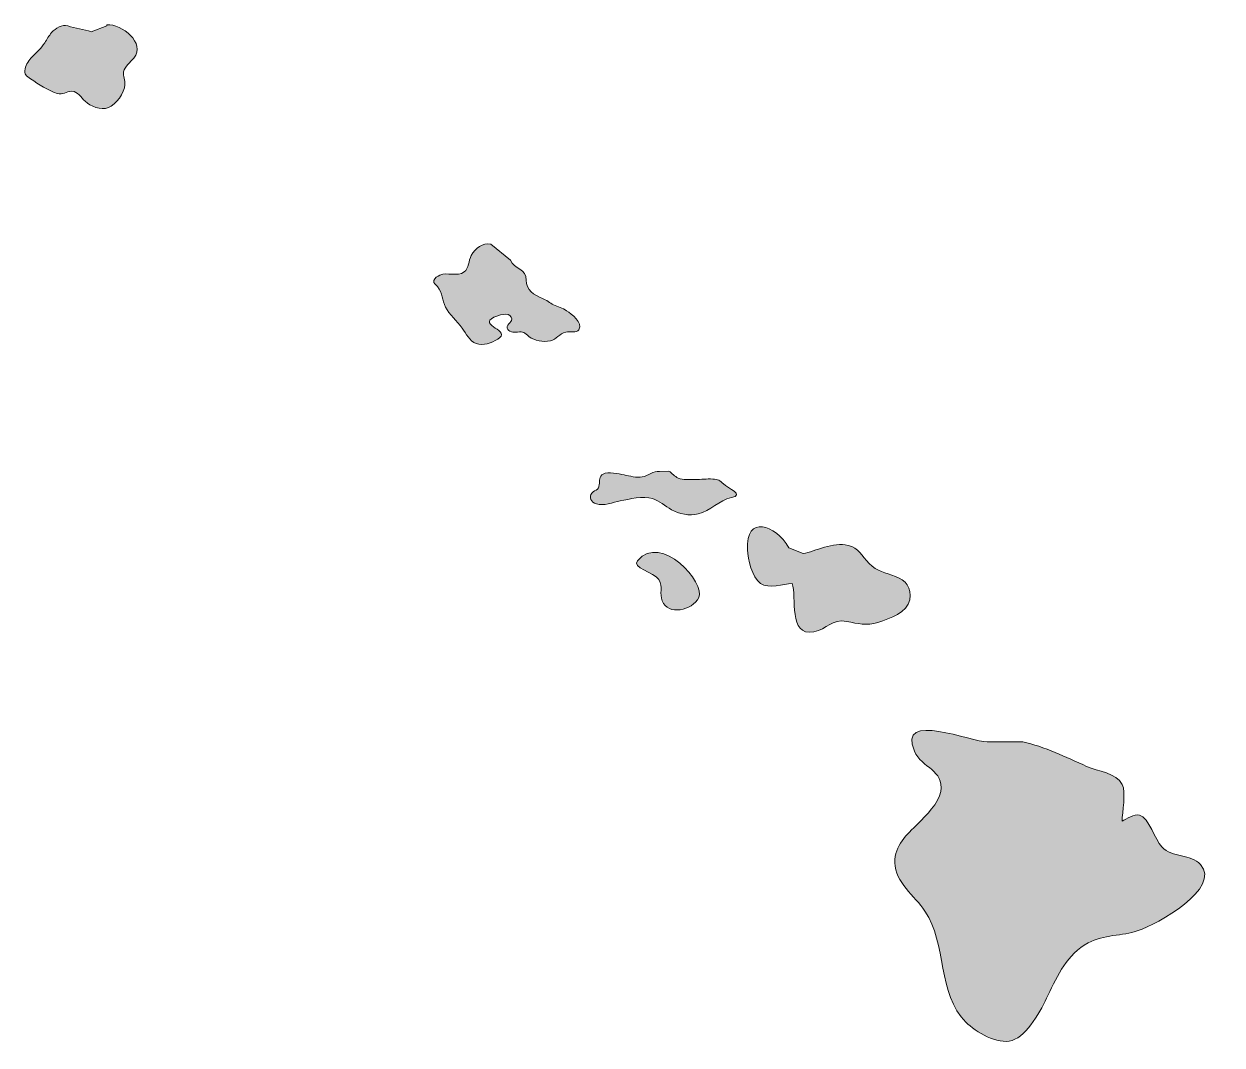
# Model space of a CAD drawing. Header units: inches. Extents: x 0 to 103, y 0 to 88.
import ezdxf

# ---------------------------------------------------------------- set-up
doc = ezdxf.new("R2010")
doc.units = ezdxf.units.IN
doc.header["$MEASUREMENT"] = 0
doc.layers.add('Layer 1', color=7, linetype='Continuous')

msp = doc.modelspace()

# ---------------------------------------------------------------- hatches: boundary and pattern name
at = {"layer": 'Layer 1', "true_color": 0x30b6ba}
h = msp.add_hatch(color=135, dxfattribs=at)
h.dxf.hatch_style = 2
edge = h.paths.add_edge_path()
edge.add_spline(control_points=[(7.06, 87.52), (7.05, 87.48), (7.06, 87.44), (7.05, 87.41), (7.05, 87.41), (5.71, 86.91), (5.71, 86.91), (5.09, 87.14), (4.34, 87.19), (3.7, 87.41), (3.19, 87.58), (2.66, 87.22), (2.31, 86.84), (2.07, 86.57), (1.91, 86.25), (1.71, 85.96), (1.41, 85.49), (1.02, 85.15), (0.64, 84.76), (0.34, 84.45), (0.12, 84.13), (0.03, 83.71), (-0.07, 83.23), (0.11, 83.1), (0.5, 82.85), (1.22, 82.39), (1.97, 81.87), (2.78, 81.6), (3.31, 81.43), (3.54, 81.8), (4.06, 81.79), (4.57, 81.77), (4.84, 81.25), (5.19, 80.94), (5.66, 80.5), (6.54, 80.13), (7.2, 80.38), (7.86, 80.64), (8.58, 81.67), (8.62, 82.35), (8.64, 82.72), (8.44, 83.1), (8.5, 83.46), (8.58, 83.89), (9.11, 84.33), (9.38, 84.65), (10.45, 85.95), (8.35, 87.58), (7.06, 87.52)], knot_values=[0, 0, 0, 0, 1, 1, 1, 2, 2, 2, 3, 3, 3, 4, 4, 4, 5, 5, 5, 6, 6, 6, 7, 7, 7, 8, 8, 8, 9, 9, 9, 10, 10, 10, 11, 11, 11, 12, 12, 12, 13, 13, 13, 14, 14, 14, 15, 15, 15, 16, 16, 16, 16], degree=3, periodic=1)
h = msp.add_hatch(color=135, dxfattribs=at)
h.dxf.hatch_style = 2
edge = h.paths.add_edge_path()
edge.add_spline(control_points=[(46.65, 62.9), (46.29, 63.14), (45.9, 63.23), (45.52, 63.41), (45.2, 63.56), (44.91, 63.82), (44.57, 63.96), (43.87, 64.24), (43.14, 64.68), (43.18, 65.54), (43.23, 66.5), (42.1, 66.49), (41.81, 67.26), (41.81, 67.26), (40.12, 68.63), (40.12, 68.63), (39.43, 68.79), (38.78, 68.27), (38.44, 67.64), (38.2, 67.2), (38.25, 66.56), (37.82, 66.24), (37.25, 65.81), (36.37, 66.24), (35.73, 65.96), (35.54, 65.88), (35.28, 65.72), (35.23, 65.5), (35.16, 65.21), (35.36, 65.19), (35.54, 64.97), (36, 64.43), (35.93, 63.79), (36.22, 63.21), (36.55, 62.54), (37.22, 62.02), (37.65, 61.41), (38, 60.91), (38.27, 60.31), (38.87, 60.07), (39.47, 59.83), (40.19, 60.15), (40.72, 60.45), (42.01, 61.18), (38.96, 61.65), (40.39, 62.33), (40.75, 62.49), (41.65, 62.84), (41.89, 62.33), (42.09, 61.92), (41.47, 61.78), (41.54, 61.41), (41.6, 61.03), (42.13, 61.03), (42.41, 61.06), (42.94, 61.11), (43, 61.01), (43.41, 60.68), (43.89, 60.3), (44.64, 60.17), (45.25, 60.31), (45.78, 60.43), (46.03, 60.95), (46.58, 61.06), (46.94, 61.13), (47.51, 60.94), (47.7, 61.26), (48.07, 61.89), (47.07, 62.62), (46.65, 62.9)], knot_values=[0, 0, 0, 0, 1, 1, 1, 2, 2, 2, 3, 3, 3, 4, 4, 4, 5, 5, 5, 6, 6, 6, 7, 7, 7, 8, 8, 8, 9, 9, 9, 10, 10, 10, 11, 11, 11, 12, 12, 12, 13, 13, 13, 14, 14, 14, 15, 15, 15, 16, 16, 16, 17, 17, 17, 18, 18, 18, 19, 19, 19, 20, 20, 20, 21, 21, 21, 22, 22, 22, 23, 23, 23, 23], degree=3, periodic=1)
h = msp.add_hatch(color=135, dxfattribs=at)
h.dxf.hatch_style = 2
edge = h.paths.add_edge_path()
edge.add_spline(control_points=[(60.15, 47.99), (59.85, 48.28), (59.7, 48.39), (59.23, 48.41), (58.72, 48.43), (58.22, 48.37), (57.71, 48.37), (57.27, 48.37), (56.66, 48.31), (56.26, 48.49), (55.97, 48.62), (55.73, 48.93), (55.45, 49.1), (55.45, 49.1), (54.65, 49.06), (54.65, 49.06), (54.13, 49.11), (53.67, 48.68), (53.17, 48.59), (52.64, 48.5), (52.11, 48.67), (51.6, 48.76), (51.13, 48.85), (50.24, 49.08), (49.8, 48.84), (49.41, 48.64), (49.52, 48.27), (49.45, 47.91), (49.4, 47.68), (49.5, 47.74), (49.3, 47.54), (49.16, 47.41), (48.97, 47.37), (48.84, 47.22), (48.53, 46.83), (48.75, 46.41), (49.22, 46.26), (49.83, 46.06), (50.66, 46.42), (51.25, 46.53), (52.07, 46.68), (53.23, 46.98), (54.04, 46.72), (54.61, 46.54), (55.16, 46.07), (55.68, 45.77), (56.31, 45.39), (57.24, 45.22), (57.97, 45.4), (59.05, 45.66), (59.79, 46.58), (60.84, 46.81), (62.01, 47.06), (60.54, 47.61), (60.15, 47.99)], knot_values=[0, 0, 0, 0, 1, 1, 1, 2, 2, 2, 3, 3, 3, 4, 4, 4, 5, 5, 5, 6, 6, 6, 7, 7, 7, 8, 8, 8, 9, 9, 9, 10, 10, 10, 11, 11, 11, 12, 12, 12, 13, 13, 13, 14, 14, 14, 15, 15, 15, 16, 16, 16, 17, 17, 17, 18, 18, 18, 18], degree=3, periodic=1)
h = msp.add_hatch(color=135, dxfattribs=at)
h.dxf.hatch_style = 2
edge = h.paths.add_edge_path()
edge.add_spline(control_points=[(76.19, 38.01), (76.41, 39.08), (75.84, 39.68), (74.96, 40.03), (74.1, 40.37), (73.41, 40.43), (72.69, 41.15), (72.05, 41.8), (71.81, 42.49), (70.89, 42.7), (69.59, 43.01), (68.05, 42.18), (67.01, 41.99), (67.01, 41.99), (65.79, 42.5), (65.79, 42.5), (64.63, 44.52), (62.05, 45.35), (62.22, 42.32), (62.26, 41.54), (62.62, 39.93), (63.34, 39.43), (64.11, 38.91), (65.27, 39.37), (66.08, 39.42), (66.49, 38.26), (65.69, 34.85), (67.93, 35.25), (69.12, 35.47), (69.45, 36.41), (70.78, 36.15), (71.77, 35.96), (72.44, 35.76), (73.46, 36.07), (74.56, 36.41), (75.96, 36.91), (76.19, 38.01)], knot_values=[0, 0, 0, 0, 1, 1, 1, 2, 2, 2, 3, 3, 3, 4, 4, 4, 5, 5, 5, 6, 6, 6, 7, 7, 7, 8, 8, 8, 9, 9, 9, 10, 10, 10, 11, 11, 11, 12, 12, 12, 12], degree=3, periodic=1)
h = msp.add_hatch(color=135, dxfattribs=at)
h.dxf.hatch_style = 2
edge = h.paths.add_edge_path()
edge.add_spline(control_points=[(52.76, 41.38), (52.24, 40.75), (54.15, 40.42), (54.58, 39.75), (54.98, 39.11), (54.62, 38.56), (54.88, 37.91), (55.39, 36.63), (57.47, 37.08), (58.04, 38.21), (58.65, 39.43), (54.8, 43.82), (52.76, 41.38)], knot_values=[0, 0, 0, 0, 1, 1, 1, 2, 2, 2, 3, 3, 3, 4, 4, 4, 4], degree=3, periodic=1)
h = msp.add_hatch(color=135, dxfattribs=at)
h.dxf.hatch_style = 2
edge = h.paths.add_edge_path()
edge.add_spline(control_points=[(101.22, 15.23), (100.4, 16.14), (98.81, 15.76), (97.89, 16.76), (97.33, 17.36), (96.8, 19.23), (95.98, 19.48), (95.55, 19.61), (94.85, 19.16), (94.48, 18.95), (94.5, 19.7), (94.82, 21.45), (94.5, 22.11), (94.01, 23.1), (92.38, 23.25), (91.43, 23.67), (89.63, 24.47), (87.8, 25.39), (85.92, 25.78), (85.92, 25.78), (82.87, 25.78), (82.87, 25.78), (81.65, 25.72), (75.06, 28.52), (76.6, 24.98), (77.23, 23.51), (79.19, 23.39), (78.86, 21.5), (78.69, 20.52), (77.59, 19.42), (76.9, 18.74), (75.93, 17.78), (74.89, 16.88), (74.91, 15.38), (74.93, 13.7), (76.62, 12.53), (77.51, 11.21), (79.41, 8.44), (78.56, 4.07), (81.04, 1.65), (81.89, 0.81), (83.74, -0.32), (85.01, 0.08), (86.31, 0.49), (87.53, 2.75), (88.1, 3.95), (88.93, 5.72), (89.75, 7.5), (91.55, 8.47), (92.93, 9.21), (94.46, 9.06), (95.86, 9.53), (97.5, 10.07), (103.09, 13.18), (101.22, 15.23)], knot_values=[0, 0, 0, 0, 1, 1, 1, 2, 2, 2, 3, 3, 3, 4, 4, 4, 5, 5, 5, 6, 6, 6, 7, 7, 7, 8, 8, 8, 9, 9, 9, 10, 10, 10, 11, 11, 11, 12, 12, 12, 13, 13, 13, 14, 14, 14, 15, 15, 15, 16, 16, 16, 17, 17, 17, 18, 18, 18, 18], degree=3, periodic=1)

# ---------------------------------------------------------------- linework, layer by layer
at = {"layer": 'Layer 1', "lineweight": 0}
for points, knots in [([(7.06, 87.52), (7.05, 87.48), (7.06, 87.44), (7.05, 87.41), (7.05, 87.41), (5.71, 86.91), (5.71, 86.91), (5.09, 87.14), (4.34, 87.19), (3.7, 87.41), (3.19, 87.58), (2.66, 87.22), (2.31, 86.84), (2.07, 86.57), (1.91, 86.25), (1.71, 85.96), (1.41, 85.49), (1.02, 85.15), (0.64, 84.76), (0.34, 84.45), (0.12, 84.13), (0.03, 83.71), (-0.07, 83.23), (0.11, 83.1), (0.5, 82.85), (1.22, 82.39), (1.97, 81.87), (2.78, 81.6), (3.31, 81.43), (3.54, 81.8), (4.06, 81.79), (4.57, 81.77), (4.84, 81.25), (5.19, 80.94), (5.66, 80.5), (6.54, 80.13), (7.2, 80.38), (7.86, 80.64), (8.58, 81.67), (8.62, 82.35), (8.64, 82.72), (8.44, 83.1), (8.5, 83.46), (8.58, 83.89), (9.11, 84.33), (9.38, 84.65), (10.45, 85.95), (8.35, 87.58), (7.06, 87.52)], [0, 0, 0, 0, 1, 1, 1, 2, 2, 2, 3, 3, 3, 4, 4, 4, 5, 5, 5, 6, 6, 6, 7, 7, 7, 8, 8, 8, 9, 9, 9, 10, 10, 10, 11, 11, 11, 12, 12, 12, 13, 13, 13, 14, 14, 14, 15, 15, 15, 16, 16, 16, 16]), ([(46.65, 62.9), (46.29, 63.14), (45.9, 63.23), (45.52, 63.41), (45.2, 63.56), (44.91, 63.82), (44.57, 63.96), (43.87, 64.24), (43.14, 64.68), (43.18, 65.54), (43.23, 66.5), (42.1, 66.49), (41.81, 67.26), (41.81, 67.26), (40.12, 68.63), (40.12, 68.63), (39.43, 68.79), (38.78, 68.27), (38.44, 67.64), (38.2, 67.2), (38.25, 66.56), (37.82, 66.24), (37.25, 65.81), (36.37, 66.24), (35.73, 65.96), (35.54, 65.88), (35.28, 65.72), (35.23, 65.5), (35.16, 65.21), (35.36, 65.19), (35.54, 64.97), (36, 64.43), (35.93, 63.79), (36.22, 63.21), (36.55, 62.54), (37.22, 62.02), (37.65, 61.41), (38, 60.91), (38.27, 60.31), (38.87, 60.07), (39.47, 59.83), (40.19, 60.15), (40.72, 60.45), (42.01, 61.18), (38.96, 61.65), (40.39, 62.33), (40.75, 62.49), (41.65, 62.84), (41.89, 62.33), (42.09, 61.92), (41.47, 61.78), (41.54, 61.41), (41.6, 61.03), (42.13, 61.03), (42.41, 61.06), (42.94, 61.11), (43, 61.01), (43.41, 60.68), (43.89, 60.3), (44.64, 60.17), (45.25, 60.31), (45.78, 60.43), (46.03, 60.95), (46.58, 61.06), (46.94, 61.13), (47.51, 60.94), (47.7, 61.26), (48.07, 61.89), (47.07, 62.62), (46.65, 62.9)], [0, 0, 0, 0, 1, 1, 1, 2, 2, 2, 3, 3, 3, 4, 4, 4, 5, 5, 5, 6, 6, 6, 7, 7, 7, 8, 8, 8, 9, 9, 9, 10, 10, 10, 11, 11, 11, 12, 12, 12, 13, 13, 13, 14, 14, 14, 15, 15, 15, 16, 16, 16, 17, 17, 17, 18, 18, 18, 19, 19, 19, 20, 20, 20, 21, 21, 21, 22, 22, 22, 23, 23, 23, 23]), ([(60.15, 47.99), (59.85, 48.28), (59.7, 48.39), (59.23, 48.41), (58.72, 48.43), (58.22, 48.37), (57.71, 48.37), (57.27, 48.37), (56.66, 48.31), (56.26, 48.49), (55.97, 48.62), (55.73, 48.93), (55.45, 49.1), (55.45, 49.1), (54.65, 49.06), (54.65, 49.06), (54.13, 49.11), (53.67, 48.68), (53.17, 48.59), (52.64, 48.5), (52.11, 48.67), (51.6, 48.76), (51.13, 48.85), (50.24, 49.08), (49.8, 48.84), (49.41, 48.64), (49.52, 48.27), (49.45, 47.91), (49.4, 47.68), (49.5, 47.74), (49.3, 47.54), (49.16, 47.41), (48.97, 47.37), (48.84, 47.22), (48.53, 46.83), (48.75, 46.41), (49.22, 46.26), (49.83, 46.06), (50.66, 46.42), (51.25, 46.53), (52.07, 46.68), (53.23, 46.98), (54.04, 46.72), (54.61, 46.54), (55.16, 46.07), (55.68, 45.77), (56.31, 45.39), (57.24, 45.22), (57.97, 45.4), (59.05, 45.66), (59.79, 46.58), (60.84, 46.81), (62.01, 47.06), (60.54, 47.61), (60.15, 47.99)], [0, 0, 0, 0, 1, 1, 1, 2, 2, 2, 3, 3, 3, 4, 4, 4, 5, 5, 5, 6, 6, 6, 7, 7, 7, 8, 8, 8, 9, 9, 9, 10, 10, 10, 11, 11, 11, 12, 12, 12, 13, 13, 13, 14, 14, 14, 15, 15, 15, 16, 16, 16, 17, 17, 17, 18, 18, 18, 18]), ([(76.19, 38.01), (76.41, 39.08), (75.84, 39.68), (74.96, 40.03), (74.1, 40.37), (73.41, 40.43), (72.69, 41.15), (72.05, 41.8), (71.81, 42.49), (70.89, 42.7), (69.59, 43.01), (68.05, 42.18), (67.01, 41.99), (67.01, 41.99), (65.79, 42.5), (65.79, 42.5), (64.63, 44.52), (62.05, 45.35), (62.22, 42.32), (62.26, 41.54), (62.62, 39.93), (63.34, 39.43), (64.11, 38.91), (65.27, 39.37), (66.08, 39.42), (66.49, 38.26), (65.69, 34.85), (67.93, 35.25), (69.12, 35.47), (69.45, 36.41), (70.78, 36.15), (71.77, 35.96), (72.44, 35.76), (73.46, 36.07), (74.56, 36.41), (75.96, 36.91), (76.19, 38.01)], [0, 0, 0, 0, 1, 1, 1, 2, 2, 2, 3, 3, 3, 4, 4, 4, 5, 5, 5, 6, 6, 6, 7, 7, 7, 8, 8, 8, 9, 9, 9, 10, 10, 10, 11, 11, 11, 12, 12, 12, 12]), ([(52.76, 41.38), (52.24, 40.75), (54.15, 40.42), (54.58, 39.75), (54.98, 39.11), (54.62, 38.56), (54.88, 37.91), (55.39, 36.63), (57.47, 37.08), (58.04, 38.21), (58.65, 39.43), (54.8, 43.82), (52.76, 41.38)], [0, 0, 0, 0, 1, 1, 1, 2, 2, 2, 3, 3, 3, 4, 4, 4, 4]), ([(101.22, 15.23), (100.4, 16.14), (98.81, 15.76), (97.89, 16.76), (97.33, 17.36), (96.8, 19.23), (95.98, 19.48), (95.55, 19.61), (94.85, 19.16), (94.48, 18.95), (94.5, 19.7), (94.82, 21.45), (94.5, 22.11), (94.01, 23.1), (92.38, 23.25), (91.43, 23.67), (89.63, 24.47), (87.8, 25.39), (85.92, 25.78), (85.92, 25.78), (82.87, 25.78), (82.87, 25.78), (81.65, 25.72), (75.06, 28.52), (76.6, 24.98), (77.23, 23.51), (79.19, 23.39), (78.86, 21.5), (78.69, 20.52), (77.59, 19.42), (76.9, 18.74), (75.93, 17.78), (74.89, 16.88), (74.91, 15.38), (74.93, 13.7), (76.62, 12.53), (77.51, 11.21), (79.41, 8.44), (78.56, 4.07), (81.04, 1.65), (81.89, 0.81), (83.74, -0.32), (85.01, 0.08), (86.31, 0.49), (87.53, 2.75), (88.1, 3.95), (88.93, 5.72), (89.75, 7.5), (91.55, 8.47), (92.93, 9.21), (94.46, 9.06), (95.86, 9.53), (97.5, 10.07), (103.09, 13.18), (101.22, 15.23)], [0, 0, 0, 0, 1, 1, 1, 2, 2, 2, 3, 3, 3, 4, 4, 4, 5, 5, 5, 6, 6, 6, 7, 7, 7, 8, 8, 8, 9, 9, 9, 10, 10, 10, 11, 11, 11, 12, 12, 12, 13, 13, 13, 14, 14, 14, 15, 15, 15, 16, 16, 16, 17, 17, 17, 18, 18, 18, 18])]:
    msp.add_open_spline(points, degree=3, knots=knots, dxfattribs=at)

doc.saveas('drawing.dxf')
